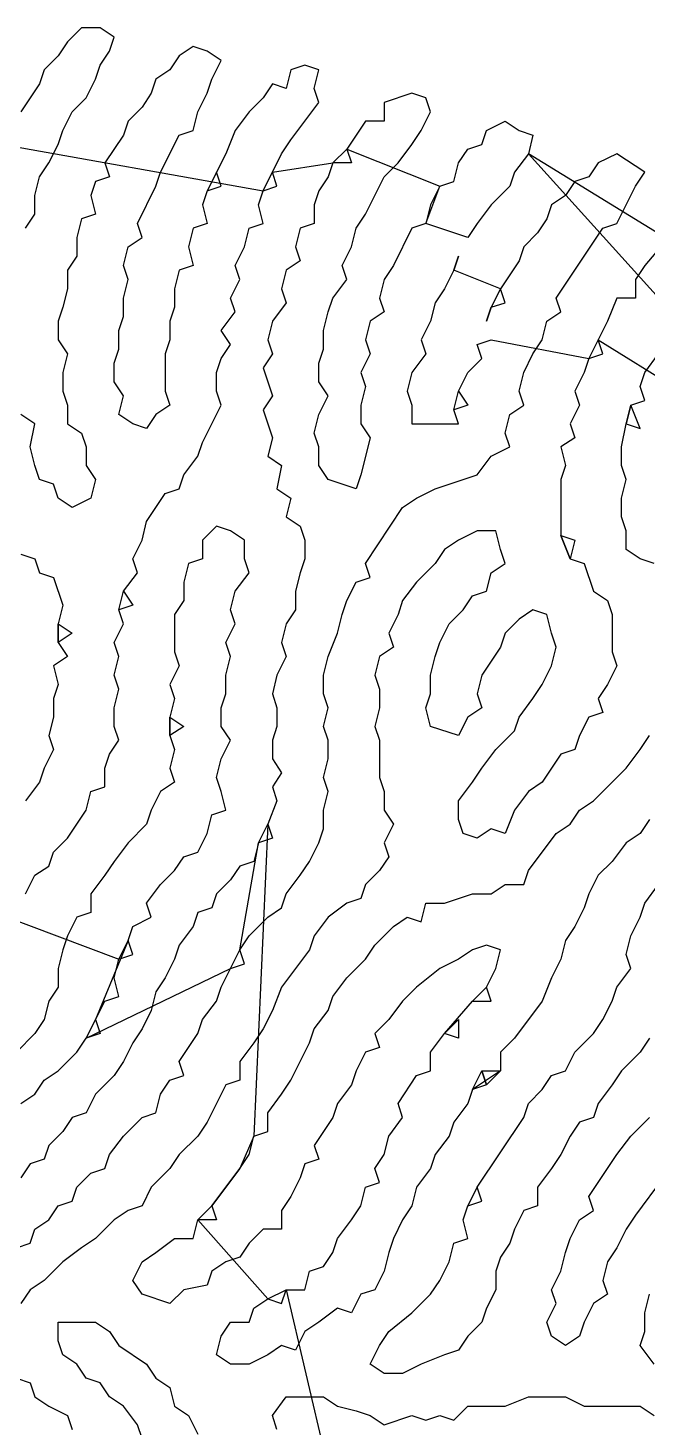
# Model space of a CAD drawing. Header units: metres. Extents: x 15 to 2853, y 44 to 1438.
# Drawn here: x 1556.5 to 1689.5, y 1083.5 to 1384 of the extents above; entities that cross this region are included whole.
import ezdxf

# ---------------------------------------------------------------- set-up
doc = ezdxf.new("R2010")
doc.units = ezdxf.units.M
doc.layers.add('Draw', color=2, linetype='CONTINUOUS')
doc.layers.add('Skip', color=1, linetype='CONTINUOUS')

msp = doc.modelspace()

# ---------------------------------------------------------------- linework, layer by layer
at = {"layer": 'draw'}
for p, q in [((1568, 1384), (1565, 1381)), ((1572, 1384), (1568, 1384)), ((1575, 1382), (1572, 1384)), ((1565, 1381), (1563, 1378)), ((1574, 1379), (1575, 1382)), ((1592, 1380), (1589, 1378)), ((1595, 1379), (1592, 1380)), ((1563, 1378), (1560, 1375)), ((1572, 1376), (1574, 1379)), ((1589, 1378), (1587, 1375)), ((1598, 1377), (1595, 1379)), ((1596, 1373), (1598, 1377)), ((1560, 1375), (1559, 1372)), ((1571, 1373), (1572, 1376)), ((1587, 1375), (1584, 1373)), ((1613, 1375), (1612, 1371)), ((1616, 1376), (1613, 1375)), ((1619, 1375), (1616, 1376)), ((1618, 1371), (1619, 1375)), ((1559, 1372), (1555, 1366)), ((1569, 1369), (1571, 1373)), ((1584, 1373), (1583, 1370)), ((1595, 1370), (1596, 1373)), ((1609, 1372), (1607, 1369)), ((1612, 1371), (1609, 1372)), ((1619, 1368), (1618, 1371)), ((1566, 1366), (1569, 1369)), ((1583, 1370), (1581, 1367)), ((1593, 1366), (1595, 1370)), ((1607, 1369), (1604, 1366)), ((1613, 1360), (1619, 1368)), ((1639, 1370), (1633, 1368)), ((1633, 1368), (1633, 1364)), ((1642, 1369), (1639, 1370)), ((1643, 1366), (1642, 1369)), ((1564, 1362), (1566, 1366)), ((1581, 1367), (1578, 1364)), ((1592, 1362), (1593, 1366)), ((1604, 1366), (1601, 1362)), ((1641, 1362), (1643, 1366)), ((1563, 1359), (1564, 1362)), ((1578, 1364), (1577, 1361)), ((1589, 1361), (1592, 1362)), ((1601, 1362), (1599, 1357)), ((1629, 1364), (1625, 1358)), ((1633, 1364), (1629, 1364)), ((1639, 1359), (1641, 1362)), ((1654, 1359), (1655, 1362)), ((1655, 1362), (1659, 1364)), ((1659, 1364), (1662, 1362)), ((1662, 1362), (1665, 1361)), ((1561, 1355), (1563, 1359)), ((1577, 1361), (1573, 1355)), ((1585, 1353), (1589, 1361)), ((1611, 1357), (1613, 1360)), ((1636, 1355), (1639, 1359)), ((1651, 1358), (1654, 1359)), ((1665, 1361), (1664, 1357)), ((1599, 1357), (1595, 1349)), ((1607, 1349), (1611, 1357)), ((1622, 1355), (1625, 1358)), ((1625, 1358), (1626, 1355)), ((1649, 1355), (1651, 1358)), ((1664, 1357), (1661, 1353)), ((1683, 1357), (1679, 1355)), ((1689, 1353), (1683, 1357)), ((1559, 1352), (1561, 1355)), ((1573, 1355), (1574, 1352)), ((1584, 1350), (1585, 1353)), ((1598, 1350), (1597, 1353)), ((1610, 1350), (1609, 1353)), ((1622, 1355), (1621, 1352)), ((1626, 1355), (1622, 1355)), ((1633, 1352), (1636, 1355)), ((1648, 1351), (1649, 1355)), ((1661, 1353), (1660, 1350)), ((1679, 1355), (1677, 1352)), ((1687, 1350), (1689, 1353)), ((1558, 1348), (1559, 1352)), ((1571, 1351), (1570, 1348)), ((1574, 1352), (1571, 1351)), ((1580, 1342), (1584, 1350)), ((1595, 1349), (1598, 1350)), ((1607, 1349), (1610, 1350)), ((1621, 1352), (1619, 1349)), ((1629, 1344), (1633, 1352)), ((1645, 1350), (1643, 1346)), ((1645, 1350), (1648, 1351)), ((1660, 1350), (1656, 1346)), ((1674, 1351), (1672, 1348)), ((1677, 1352), (1674, 1351)), ((1558, 1344), (1558, 1348)), ((1570, 1348), (1571, 1344)), ((1595, 1349), (1594, 1346)), ((1606, 1346), (1607, 1349)), ((1619, 1349), (1618, 1346)), ((1672, 1348), (1669, 1346)), ((1556, 1341), (1558, 1344)), ((1571, 1344), (1568, 1343)), ((1594, 1346), (1595, 1342)), ((1607, 1342), (1606, 1346)), ((1618, 1346), (1618, 1342)), ((1627, 1341), (1629, 1344)), ((1643, 1346), (1642, 1342)), ((1656, 1346), (1653, 1342)), ((1669, 1346), (1668, 1343)), ((1683, 1342), (1685, 1346)), ((1568, 1343), (1567, 1339)), ((1581, 1339), (1580, 1342)), ((1592, 1341), (1591, 1337)), ((1595, 1342), (1592, 1341)), ((1603, 1337), (1604, 1341)), ((1604, 1341), (1607, 1342)), ((1615, 1341), (1614, 1337)), ((1618, 1342), (1615, 1341)), ((1626, 1337), (1627, 1341)), ((1639, 1341), (1635, 1333)), ((1642, 1342), (1639, 1341)), ((1653, 1342), (1651, 1339)), ((1668, 1343), (1666, 1340)), ((1670, 1326), (1680, 1341)), ((1680, 1341), (1683, 1342)), ((1567, 1339), (1567, 1335)), ((1578, 1337), (1581, 1339)), ((1666, 1340), (1663, 1337)), ((1567, 1335), (1565, 1332)), ((1577, 1333), (1578, 1337)), ((1591, 1337), (1592, 1333)), ((1601, 1333), (1603, 1337)), ((1614, 1337), (1615, 1334)), ((1624, 1333), (1626, 1337)), ((1648, 1332), (1649, 1335)), ((1663, 1337), (1662, 1334)), ((1565, 1332), (1565, 1328)), ((1578, 1330), (1577, 1333)), ((1589, 1332), (1588, 1328)), ((1592, 1333), (1589, 1332)), ((1602, 1330), (1601, 1333)), ((1612, 1332), (1611, 1328)), ((1615, 1334), (1612, 1332)), ((1625, 1330), (1624, 1333)), ((1635, 1333), (1633, 1330)), ((1648, 1332), (1646, 1328)), ((1662, 1334), (1658, 1328)), ((1689, 1333), (1687, 1330)), ((1577, 1326), (1578, 1330)), ((1600, 1326), (1602, 1330)), ((1622, 1326), (1625, 1330)), ((1633, 1330), (1632, 1326)), ((1687, 1330), (1687, 1326)), ((1565, 1328), (1564, 1324)), ((1577, 1322), (1577, 1326)), ((1588, 1328), (1588, 1324)), ((1601, 1323), (1600, 1326)), ((1611, 1328), (1612, 1325)), ((1621, 1323), (1622, 1326)), ((1632, 1326), (1633, 1323)), ((1646, 1328), (1644, 1325)), ((1658, 1328), (1656, 1324)), ((1659, 1325), (1658, 1328)), ((1671, 1323), (1670, 1326)), ((1683, 1326), (1681, 1321)), ((1687, 1326), (1683, 1326)), ((1564, 1324), (1563, 1321)), ((1588, 1324), (1587, 1321)), ((1598, 1319), (1601, 1323)), ((1620, 1319), (1621, 1323)), ((1633, 1323), (1630, 1321)), ((1644, 1325), (1643, 1321)), ((1656, 1324), (1655, 1321)), ((1656, 1324), (1659, 1325)), ((1668, 1321), (1671, 1323)), ((1563, 1321), (1563, 1317)), ((1576, 1319), (1577, 1322)), ((1587, 1321), (1587, 1317)), ((1609, 1321), (1608, 1317)), ((1630, 1321), (1629, 1317)), ((1643, 1321), (1641, 1317)), ((1667, 1317), (1668, 1321)), ((1681, 1321), (1677, 1313)), ((1563, 1317), (1565, 1314)), ((1576, 1315), (1576, 1319)), ((1587, 1317), (1586, 1314)), ((1600, 1316), (1598, 1319)), ((1608, 1317), (1609, 1314)), ((1620, 1315), (1620, 1319)), ((1629, 1317), (1630, 1314)), ((1641, 1317), (1642, 1314)), ((1653, 1316), (1656, 1317)), ((1665, 1314), (1667, 1317)), ((1680, 1314), (1679, 1317)), ((1565, 1314), (1564, 1310)), ((1575, 1312), (1576, 1315)), ((1586, 1314), (1586, 1306)), ((1598, 1313), (1600, 1316)), ((1609, 1314), (1607, 1311)), ((1619, 1312), (1620, 1315)), ((1630, 1314), (1628, 1310)), ((1642, 1314), (1639, 1310)), ((1654, 1313), (1653, 1316)), ((1663, 1310), (1665, 1314)), ((1677, 1313), (1680, 1314)), ((1575, 1308), (1575, 1312)), ((1597, 1310), (1598, 1313)), ((1607, 1311), (1609, 1305)), ((1619, 1308), (1619, 1312)), ((1651, 1310), (1654, 1313)), ((1677, 1313), (1676, 1310)), ((1564, 1310), (1564, 1306)), ((1577, 1305), (1575, 1308)), ((1597, 1306), (1597, 1310)), ((1621, 1305), (1619, 1308)), ((1628, 1310), (1629, 1307)), ((1639, 1310), (1638, 1306)), ((1649, 1306), (1651, 1310)), ((1662, 1306), (1663, 1310)), ((1676, 1310), (1674, 1306)), ((1688, 1307), (1689, 1310)), ((1564, 1306), (1565, 1303)), ((1576, 1301), (1577, 1305)), ((1586, 1306), (1587, 1303)), ((1598, 1303), (1597, 1306)), ((1609, 1305), (1607, 1302)), ((1619, 1301), (1621, 1305)), ((1629, 1307), (1628, 1303)), ((1638, 1306), (1639, 1303)), ((1648, 1302), (1649, 1306)), ((1649, 1306), (1651, 1303)), ((1663, 1303), (1662, 1306)), ((1674, 1306), (1675, 1303)), ((1689, 1304), (1688, 1307)), ((1565, 1303), (1565, 1299)), ((1587, 1303), (1584, 1301)), ((1594, 1295), (1598, 1303)), ((1607, 1302), (1609, 1296)), ((1628, 1303), (1628, 1299)), ((1639, 1303), (1639, 1299)), ((1651, 1303), (1648, 1302)), ((1649, 1299), (1648, 1302)), ((1660, 1301), (1663, 1303)), ((1675, 1303), (1673, 1299)), ((1686, 1303), (1685, 1299)), ((1686, 1303), (1689, 1304)), ((1688, 1298), (1686, 1303)), ((1558, 1299), (1555, 1301)), ((1557, 1294), (1558, 1299)), ((1565, 1299), (1568, 1297)), ((1579, 1299), (1576, 1301)), ((1582, 1298), (1579, 1299)), ((1584, 1301), (1582, 1298)), ((1618, 1297), (1619, 1301)), ((1628, 1299), (1630, 1296)), ((1639, 1299), (1649, 1299)), ((1659, 1297), (1660, 1301)), ((1673, 1299), (1674, 1296)), ((1685, 1299), (1688, 1298)), ((1568, 1297), (1569, 1294)), ((1609, 1296), (1608, 1292)), ((1619, 1294), (1618, 1297)), ((1630, 1296), (1628, 1288)), ((1660, 1294), (1659, 1297)), ((1674, 1296), (1671, 1294)), ((1558, 1290), (1557, 1294)), ((1569, 1294), (1569, 1290)), ((1593, 1292), (1594, 1295)), ((1619, 1290), (1619, 1294)), ((1656, 1292), (1660, 1294)), ((1671, 1294), (1672, 1290)), ((1684, 1290), (1684, 1294)), ((1559, 1287), (1558, 1290)), ((1569, 1290), (1571, 1287)), ((1590, 1288), (1593, 1292)), ((1608, 1292), (1611, 1290)), ((1611, 1290), (1610, 1285)), ((1621, 1287), (1619, 1290)), ((1653, 1288), (1656, 1292)), ((1672, 1290), (1671, 1287)), ((1685, 1287), (1684, 1290)), ((1562, 1286), (1559, 1287)), ((1571, 1287), (1570, 1283)), ((1589, 1285), (1590, 1288)), ((1627, 1285), (1621, 1287)), ((1628, 1288), (1627, 1285)), ((1644, 1285), (1653, 1288)), ((1671, 1287), (1671, 1275)), ((1684, 1283), (1685, 1287)), ((1563, 1283), (1562, 1286)), ((1582, 1278), (1586, 1284)), ((1586, 1284), (1589, 1285)), ((1610, 1285), (1613, 1283)), ((1640, 1283), (1644, 1285)), ((1566, 1281), (1563, 1283)), ((1570, 1283), (1566, 1281)), ((1613, 1283), (1612, 1279)), ((1629, 1269), (1637, 1281)), ((1637, 1281), (1640, 1283)), ((1684, 1279), (1684, 1283)), ((1581, 1274), (1582, 1278)), ((1612, 1279), (1615, 1277)), ((1685, 1276), (1684, 1279)), ((1597, 1277), (1594, 1274)), ((1600, 1276), (1597, 1277)), ((1603, 1274), (1600, 1276)), ((1615, 1277), (1616, 1274)), ((1653, 1276), (1649, 1274)), ((1657, 1276), (1653, 1276)), ((1658, 1272), (1657, 1276)), ((1671, 1275), (1674, 1274)), ((1673, 1270), (1671, 1275)), ((1685, 1272), (1685, 1276)), ((1579, 1270), (1581, 1274)), ((1594, 1274), (1594, 1270)), ((1603, 1270), (1603, 1274)), ((1616, 1274), (1616, 1270)), ((1646, 1272), (1644, 1269)), ((1649, 1274), (1646, 1272)), ((1659, 1269), (1658, 1272)), ((1674, 1274), (1673, 1270)), ((1688, 1270), (1685, 1272)), ((1555, 1271), (1558, 1270)), ((1558, 1270), (1559, 1267)), ((1580, 1267), (1579, 1270)), ((1591, 1269), (1590, 1265)), ((1594, 1270), (1591, 1269)), ((1604, 1267), (1603, 1270)), ((1616, 1270), (1615, 1267)), ((1630, 1266), (1629, 1269)), ((1656, 1267), (1659, 1269)), ((1673, 1270), (1676, 1269)), ((1676, 1269), (1678, 1263)), ((1691, 1269), (1688, 1270)), ((1559, 1267), (1562, 1266)), ((1562, 1266), (1564, 1260)), ((1577, 1263), (1580, 1267)), ((1601, 1263), (1604, 1267)), ((1615, 1267), (1614, 1263)), ((1627, 1265), (1630, 1266)), ((1655, 1263), (1656, 1267)), ((1576, 1259), (1577, 1263)), ((1577, 1263), (1579, 1260)), ((1590, 1265), (1590, 1261)), ((1600, 1259), (1601, 1263)), ((1614, 1263), (1614, 1259)), ((1625, 1261), (1627, 1265)), ((1640, 1265), (1637, 1261)), ((1652, 1262), (1655, 1263)), ((1678, 1263), (1681, 1261)), ((1564, 1260), (1563, 1256)), ((1579, 1260), (1576, 1259)), ((1590, 1261), (1588, 1258)), ((1624, 1258), (1625, 1261)), ((1637, 1261), (1636, 1258)), ((1650, 1259), (1652, 1262)), ((1681, 1261), (1682, 1258)), ((1577, 1256), (1576, 1259)), ((1588, 1258), (1588, 1250)), ((1601, 1256), (1600, 1259)), ((1614, 1259), (1612, 1256)), ((1623, 1254), (1624, 1258)), ((1636, 1258), (1634, 1254)), ((1647, 1256), (1650, 1259)), ((1662, 1257), (1659, 1254)), ((1665, 1259), (1662, 1257)), ((1668, 1258), (1665, 1259)), ((1669, 1254), (1668, 1258)), ((1682, 1258), (1682, 1250)), ((1563, 1256), (1566, 1254)), ((1563, 1252), (1563, 1256)), ((1566, 1254), (1563, 1252)), ((1575, 1252), (1577, 1256)), ((1599, 1252), (1601, 1256)), ((1612, 1256), (1611, 1252)), ((1634, 1254), (1635, 1251)), ((1645, 1252), (1647, 1256)), ((1659, 1254), (1658, 1251)), ((1670, 1251), (1669, 1254)), ((1563, 1252), (1565, 1249)), ((1576, 1249), (1575, 1252)), ((1600, 1249), (1599, 1252)), ((1611, 1252), (1612, 1249)), ((1635, 1251), (1632, 1249)), ((1644, 1249), (1645, 1252)), ((1658, 1251), (1654, 1245)), ((1669, 1247), (1670, 1251)), ((1565, 1249), (1562, 1247)), ((1575, 1245), (1576, 1249)), ((1588, 1250), (1589, 1247)), ((1599, 1245), (1600, 1249)), ((1612, 1249), (1610, 1245)), ((1620, 1245), (1621, 1249)), ((1632, 1249), (1631, 1245)), ((1643, 1245), (1644, 1249)), ((1682, 1250), (1683, 1247)), ((1562, 1247), (1563, 1243)), ((1576, 1242), (1575, 1245)), ((1589, 1247), (1587, 1243)), ((1599, 1241), (1599, 1245)), ((1610, 1245), (1609, 1241)), ((1620, 1241), (1620, 1245)), ((1631, 1245), (1632, 1242)), ((1643, 1241), (1643, 1245)), ((1654, 1245), (1653, 1241)), ((1667, 1243), (1669, 1247)), ((1683, 1247), (1681, 1243)), ((1563, 1243), (1562, 1240)), ((1575, 1238), (1576, 1242)), ((1587, 1243), (1588, 1240)), ((1632, 1242), (1632, 1238)), ((1665, 1240), (1667, 1243)), ((1681, 1243), (1679, 1240)), ((1562, 1240), (1562, 1236)), ((1588, 1240), (1587, 1236)), ((1598, 1238), (1599, 1241)), ((1609, 1241), (1610, 1238)), ((1621, 1238), (1620, 1241)), ((1642, 1238), (1643, 1241)), ((1653, 1241), (1654, 1238)), ((1662, 1236), (1665, 1240)), ((1679, 1240), (1680, 1237)), ((1562, 1236), (1561, 1232)), ((1575, 1234), (1575, 1238)), ((1587, 1236), (1590, 1234)), ((1587, 1232), (1587, 1236)), ((1598, 1234), (1598, 1238)), ((1610, 1238), (1610, 1234)), ((1620, 1234), (1621, 1238)), ((1632, 1238), (1631, 1234)), ((1643, 1234), (1642, 1238)), ((1651, 1236), (1649, 1232)), ((1654, 1238), (1651, 1236)), ((1661, 1233), (1662, 1236)), ((1677, 1236), (1675, 1232)), ((1680, 1237), (1677, 1236)), ((1576, 1231), (1575, 1234)), ((1590, 1234), (1587, 1232)), ((1600, 1231), (1598, 1234)), ((1610, 1234), (1609, 1231)), ((1621, 1231), (1620, 1234)), ((1631, 1234), (1632, 1231)), ((1649, 1232), (1643, 1234)), ((1657, 1229), (1661, 1233)), ((1561, 1232), (1562, 1229)), ((1574, 1228), (1576, 1231)), ((1587, 1232), (1588, 1229)), ((1598, 1227), (1600, 1231)), ((1609, 1231), (1609, 1227)), ((1621, 1227), (1621, 1231)), ((1632, 1231), (1632, 1223)), ((1675, 1232), (1674, 1229)), ((1688, 1229), (1690, 1232)), ((1562, 1229), (1560, 1225)), ((1573, 1225), (1574, 1228)), ((1588, 1229), (1587, 1225)), ((1597, 1223), (1598, 1227)), ((1609, 1227), (1611, 1224)), ((1620, 1223), (1621, 1227)), ((1654, 1225), (1657, 1229)), ((1671, 1228), (1667, 1222)), ((1674, 1229), (1671, 1228)), ((1685, 1225), (1688, 1229)), ((1560, 1225), (1559, 1222)), ((1573, 1221), (1573, 1225)), ((1587, 1225), (1588, 1222)), ((1611, 1224), (1609, 1221)), ((1652, 1222), (1654, 1225)), ((1678, 1218), (1685, 1225)), ((1559, 1222), (1556, 1218)), ((1570, 1220), (1573, 1221)), ((1588, 1222), (1585, 1220)), ((1598, 1220), (1597, 1223)), ((1609, 1221), (1610, 1218)), ((1621, 1220), (1620, 1223)), ((1632, 1223), (1633, 1220)), ((1649, 1218), (1652, 1222)), ((1667, 1222), (1664, 1220)), ((1569, 1216), (1570, 1220)), ((1585, 1220), (1583, 1216)), ((1599, 1216), (1598, 1220)), ((1610, 1218), (1608, 1213)), ((1633, 1220), (1633, 1216)), ((1649, 1214), (1649, 1218)), ((1664, 1220), (1661, 1216)), ((1675, 1216), (1678, 1218)), ((1565, 1210), (1569, 1216)), ((1583, 1216), (1582, 1213)), ((1595, 1211), (1596, 1215)), ((1596, 1215), (1599, 1216)), ((1620, 1212), (1620, 1216)), ((1633, 1216), (1635, 1213)), ((1661, 1216), (1659, 1211)), ((1673, 1213), (1675, 1216)), ((1582, 1213), (1578, 1209)), ((1606, 1209), (1608, 1213)), ((1608, 1213), (1609, 1210)), ((1619, 1209), (1620, 1212)), ((1635, 1213), (1633, 1209)), ((1650, 1211), (1649, 1214)), ((1656, 1212), (1653, 1210)), ((1659, 1211), (1656, 1212)), ((1670, 1211), (1673, 1213)), ((1690, 1214), (1688, 1211)), ((1562, 1207), (1565, 1210)), ((1578, 1209), (1575, 1205)), ((1593, 1207), (1595, 1211)), ((1606, 1209), (1605, 1205)), ((1609, 1210), (1606, 1209)), ((1617, 1205), (1619, 1209)), ((1633, 1209), (1634, 1206)), ((1653, 1210), (1650, 1211)), ((1664, 1203), (1670, 1211)), ((1685, 1209), (1682, 1205)), ((1688, 1211), (1685, 1209)), ((1561, 1204), (1562, 1207)), ((1588, 1203), (1590, 1206)), ((1590, 1206), (1593, 1207)), ((1634, 1206), (1632, 1203)), ((1556, 1198), (1558, 1202)), ((1558, 1202), (1561, 1204)), ((1573, 1202), (1570, 1198)), ((1575, 1205), (1573, 1202)), ((1585, 1200), (1588, 1203)), ((1602, 1204), (1600, 1201)), ((1605, 1205), (1602, 1204)), ((1612, 1198), (1615, 1202)), ((1615, 1202), (1617, 1205)), ((1632, 1203), (1629, 1200)), ((1663, 1200), (1664, 1203)), ((1679, 1202), (1677, 1198)), ((1682, 1205), (1679, 1202)), ((1582, 1196), (1585, 1200)), ((1600, 1201), (1597, 1198)), ((1629, 1200), (1628, 1197)), ((1656, 1198), (1659, 1200)), ((1659, 1200), (1663, 1200)), ((1689, 1196), (1692, 1200)), ((1570, 1198), (1570, 1194)), ((1583, 1193), (1582, 1196)), ((1597, 1198), (1596, 1195)), ((1611, 1195), (1612, 1198)), ((1625, 1196), (1621, 1193)), ((1628, 1197), (1625, 1196)), ((1641, 1192), (1642, 1196)), ((1642, 1196), (1646, 1196)), ((1646, 1196), (1652, 1198)), ((1652, 1198), (1656, 1198)), ((1677, 1198), (1676, 1195)), ((1688, 1193), (1689, 1196)), ((1567, 1193), (1565, 1189)), ((1570, 1194), (1567, 1193)), ((1579, 1191), (1583, 1193)), ((1593, 1194), (1592, 1191)), ((1596, 1195), (1593, 1194)), ((1604, 1189), (1608, 1193)), ((1608, 1193), (1611, 1195)), ((1621, 1193), (1618, 1189)), ((1635, 1191), (1638, 1193)), ((1638, 1193), (1641, 1192)), ((1676, 1195), (1674, 1191)), ((1686, 1189), (1688, 1193)), ((1578, 1188), (1579, 1191)), ((1592, 1191), (1589, 1187)), ((1631, 1187), (1635, 1191)), ((1674, 1191), (1672, 1188)), ((1565, 1189), (1564, 1186)), ((1576, 1184), (1578, 1188)), ((1579, 1185), (1578, 1188)), ((1589, 1187), (1588, 1184)), ((1602, 1186), (1604, 1189)), ((1618, 1189), (1617, 1186)), ((1629, 1184), (1631, 1187)), ((1655, 1187), (1652, 1186)), ((1658, 1186), (1655, 1187)), ((1672, 1188), (1671, 1184)), ((1685, 1185), (1686, 1189)), ((1564, 1186), (1563, 1182)), ((1575, 1180), (1576, 1184)), ((1576, 1184), (1579, 1185)), ((1588, 1184), (1586, 1180)), ((1598, 1178), (1602, 1186)), ((1603, 1183), (1602, 1186)), ((1617, 1186), (1611, 1178)), ((1625, 1180), (1629, 1184)), ((1649, 1184), (1645, 1182)), ((1652, 1186), (1649, 1184)), ((1657, 1182), (1658, 1186)), ((1671, 1184), (1669, 1180)), ((1686, 1182), (1685, 1185)), ((1563, 1182), (1563, 1178)), ((1600, 1182), (1603, 1183)), ((1645, 1182), (1640, 1178)), ((1655, 1178), (1657, 1182)), ((1683, 1178), (1686, 1182)), ((1563, 1178), (1561, 1175)), ((1576, 1176), (1575, 1180)), ((1586, 1180), (1584, 1177)), ((1597, 1175), (1598, 1178)), ((1611, 1178), (1609, 1173)), ((1622, 1176), (1625, 1180)), ((1640, 1178), (1637, 1175)), ((1655, 1178), (1652, 1175)), ((1656, 1175), (1655, 1178)), ((1682, 1175), (1683, 1178)), ((1561, 1175), (1560, 1171)), ((1569, 1167), (1573, 1175)), ((1573, 1175), (1576, 1176)), ((1584, 1177), (1583, 1173)), ((1594, 1171), (1597, 1175)), ((1621, 1173), (1622, 1176)), ((1637, 1175), (1634, 1171)), ((1652, 1175), (1656, 1175)), ((1667, 1175), (1661, 1167)), ((1680, 1171), (1682, 1175)), ((1583, 1173), (1581, 1169)), ((1609, 1173), (1607, 1169)), ((1618, 1169), (1621, 1173)), ((1560, 1171), (1558, 1168)), ((1571, 1171), (1572, 1168)), ((1581, 1169), (1579, 1166)), ((1593, 1168), (1594, 1171)), ((1607, 1169), (1605, 1166)), ((1617, 1166), (1618, 1169)), ((1634, 1171), (1631, 1168)), ((1646, 1168), (1649, 1171)), ((1649, 1171), (1649, 1167)), ((1678, 1168), (1680, 1171)), ((1558, 1168), (1554, 1164)), ((1567, 1164), (1569, 1167)), ((1572, 1168), (1569, 1167)), ((1579, 1166), (1577, 1162)), ((1589, 1162), (1593, 1168)), ((1605, 1166), (1602, 1162)), ((1631, 1168), (1632, 1165)), ((1649, 1167), (1646, 1168)), ((1661, 1167), (1658, 1164)), ((1674, 1164), (1678, 1168)), ((1690, 1167), (1688, 1164)), ((1563, 1160), (1567, 1164)), ((1629, 1164), (1627, 1160)), ((1632, 1165), (1629, 1164)), ((1643, 1160), (1643, 1164)), ((1658, 1164), (1658, 1160)), ((1672, 1160), (1674, 1164)), ((1688, 1164), (1684, 1160)), ((1560, 1158), (1563, 1160)), ((1577, 1162), (1575, 1159)), ((1590, 1159), (1589, 1162)), ((1602, 1162), (1602, 1158)), ((1613, 1158), (1615, 1162)), ((1627, 1160), (1626, 1157)), ((1640, 1159), (1643, 1160)), ((1652, 1156), (1654, 1160)), ((1654, 1160), (1655, 1157)), ((1654, 1160), (1658, 1160)), ((1658, 1160), (1655, 1157)), ((1669, 1159), (1672, 1160)), ((1684, 1160), (1682, 1157)), ((1558, 1155), (1560, 1158)), ((1575, 1159), (1571, 1155)), ((1585, 1155), (1587, 1158)), ((1587, 1158), (1590, 1159)), ((1599, 1157), (1595, 1149)), ((1602, 1158), (1599, 1157)), ((1611, 1155), (1613, 1158)), ((1626, 1157), (1623, 1153)), ((1636, 1153), (1640, 1159)), ((1655, 1157), (1652, 1156)), ((1667, 1156), (1669, 1159)), ((1682, 1157), (1679, 1153)), ((1555, 1153), (1558, 1155)), ((1571, 1155), (1569, 1151)), ((1584, 1151), (1585, 1155)), ((1608, 1151), (1611, 1155)), ((1652, 1156), (1651, 1153)), ((1664, 1153), (1667, 1156)), ((1569, 1151), (1566, 1150)), ((1581, 1150), (1584, 1151)), ((1608, 1147), (1608, 1151)), ((1623, 1153), (1622, 1150)), ((1637, 1150), (1636, 1153)), ((1651, 1153), (1648, 1149)), ((1663, 1150), (1664, 1153)), ((1679, 1153), (1678, 1150)), ((1566, 1150), (1564, 1147)), ((1577, 1146), (1581, 1150)), ((1595, 1149), (1593, 1146)), ((1622, 1150), (1618, 1144)), ((1634, 1146), (1637, 1150)), ((1648, 1149), (1647, 1146)), ((1653, 1135), (1663, 1150)), ((1675, 1149), (1673, 1146)), ((1678, 1150), (1675, 1149)), ((1686, 1146), (1690, 1150)), ((1564, 1147), (1561, 1144)), ((1574, 1142), (1577, 1146)), ((1593, 1146), (1589, 1142)), ((1605, 1146), (1602, 1139)), ((1604, 1142), (1605, 1146)), ((1605, 1146), (1608, 1147)), ((1633, 1142), (1634, 1146)), ((1647, 1146), (1644, 1142)), ((1673, 1146), (1671, 1142)), ((1683, 1142), (1686, 1146)), ((1561, 1144), (1560, 1141)), ((1573, 1139), (1574, 1142)), ((1589, 1142), (1587, 1139)), ((1602, 1139), (1604, 1142)), ((1618, 1144), (1619, 1141)), ((1631, 1139), (1633, 1142)), ((1644, 1142), (1643, 1139)), ((1671, 1142), (1669, 1139)), ((1677, 1133), (1683, 1142)), ((1557, 1140), (1555, 1137)), ((1560, 1141), (1557, 1140)), ((1570, 1138), (1573, 1139)), ((1587, 1139), (1583, 1135)), ((1616, 1140), (1615, 1137)), ((1619, 1141), (1616, 1140)), ((1632, 1136), (1631, 1139)), ((1643, 1139), (1640, 1135)), ((1567, 1135), (1570, 1138)), ((1615, 1137), (1613, 1133)), ((1629, 1135), (1632, 1136)), ((1693, 1137), (1687, 1129)), ((1566, 1132), (1567, 1135)), ((1583, 1135), (1581, 1131)), ((1596, 1131), (1599, 1135)), ((1613, 1133), (1611, 1130)), ((1628, 1131), (1629, 1135)), ((1640, 1135), (1639, 1131)), ((1653, 1135), (1651, 1131)), ((1654, 1132), (1653, 1135)), ((1666, 1135), (1666, 1131)), ((1678, 1130), (1677, 1133)), ((1561, 1128), (1563, 1131)), ((1563, 1131), (1566, 1132)), ((1578, 1130), (1575, 1128)), ((1581, 1131), (1578, 1130)), ((1593, 1128), (1596, 1131)), ((1596, 1131), (1597, 1128)), ((1626, 1128), (1628, 1131)), ((1639, 1131), (1637, 1128)), ((1650, 1128), (1651, 1131)), ((1651, 1131), (1654, 1132)), ((1663, 1130), (1661, 1126)), ((1666, 1131), (1663, 1130)), ((1675, 1128), (1678, 1130)), ((1558, 1126), (1561, 1128)), ((1575, 1128), (1571, 1124)), ((1592, 1124), (1593, 1128)), ((1597, 1128), (1593, 1128)), ((1623, 1124), (1626, 1128)), ((1637, 1128), (1635, 1124)), ((1651, 1124), (1650, 1128)), ((1673, 1124), (1675, 1128)), ((1687, 1129), (1685, 1126)), ((1557, 1123), (1558, 1126)), ((1571, 1124), (1568, 1122)), ((1584, 1121), (1588, 1124)), ((1588, 1124), (1592, 1124)), ((1607, 1126), (1604, 1123)), ((1611, 1126), (1607, 1126)), ((1622, 1121), (1623, 1124)), ((1635, 1124), (1634, 1121)), ((1648, 1123), (1651, 1124)), ((1661, 1126), (1660, 1123)), ((1672, 1121), (1673, 1124)), ((1554, 1122), (1557, 1123)), ((1568, 1122), (1564, 1119)), ((1581, 1119), (1584, 1121)), ((1604, 1123), (1602, 1120)), ((1620, 1118), (1622, 1121)), ((1634, 1121), (1633, 1117)), ((1647, 1119), (1648, 1123)), ((1660, 1123), (1658, 1120)), ((1671, 1117), (1672, 1121)), ((1683, 1122), (1681, 1119)), ((1564, 1119), (1560, 1115)), ((1579, 1115), (1581, 1119)), ((1599, 1119), (1596, 1117)), ((1602, 1120), (1599, 1119)), ((1617, 1117), (1620, 1118)), ((1645, 1115), (1647, 1119)), ((1658, 1120), (1657, 1117)), ((1681, 1119), (1680, 1115)), ((1560, 1115), (1557, 1113)), ((1581, 1112), (1579, 1115)), ((1596, 1117), (1595, 1114)), ((1616, 1113), (1617, 1117)), ((1633, 1117), (1631, 1113)), ((1643, 1112), (1645, 1115)), ((1657, 1117), (1657, 1113)), ((1669, 1113), (1671, 1117)), ((1680, 1115), (1681, 1112)), ((1557, 1113), (1555, 1110)), ((1587, 1110), (1581, 1112)), ((1590, 1113), (1587, 1110)), ((1595, 1114), (1590, 1113)), ((1608, 1111), (1612, 1113)), ((1611, 1110), (1612, 1113)), ((1612, 1113), (1616, 1113)), ((1628, 1112), (1626, 1108)), ((1631, 1113), (1628, 1112)), ((1639, 1108), (1643, 1112)), ((1657, 1113), (1655, 1109)), ((1670, 1110), (1669, 1113)), ((1681, 1112), (1678, 1110)), ((1689, 1108), (1690, 1112)), ((1604, 1106), (1605, 1109)), ((1605, 1109), (1608, 1111)), ((1608, 1111), (1611, 1110)), ((1623, 1109), (1619, 1106)), ((1626, 1108), (1623, 1109)), ((1655, 1109), (1654, 1106)), ((1668, 1106), (1670, 1110)), ((1678, 1110), (1676, 1106)), ((1563, 1102), (1563, 1106)), ((1563, 1106), (1571, 1106)), ((1571, 1106), (1574, 1104)), ((1598, 1103), (1600, 1106)), ((1600, 1106), (1604, 1106)), ((1619, 1106), (1616, 1104)), ((1654, 1106), (1651, 1103)), ((1669, 1103), (1668, 1106)), ((1676, 1106), (1675, 1103)), ((1689, 1104), (1689, 1108)), ((1574, 1104), (1576, 1101)), ((1597, 1099), (1598, 1103)), ((1616, 1104), (1614, 1100)), ((1632, 1101), (1634, 1104)), ((1651, 1103), (1649, 1100)), ((1672, 1101), (1669, 1103)), ((1675, 1103), (1672, 1101)), ((1688, 1101), (1689, 1104)), ((1564, 1099), (1563, 1102)), ((1576, 1101), (1582, 1097)), ((1611, 1101), (1608, 1099)), ((1614, 1100), (1611, 1101)), ((1649, 1100), (1646, 1099)), ((1691, 1097), (1688, 1101)), ((1567, 1097), (1564, 1099)), ((1569, 1094), (1567, 1097)), ((1582, 1097), (1584, 1094)), ((1600, 1097), (1597, 1099)), ((1604, 1097), (1600, 1097)), ((1608, 1099), (1604, 1097)), ((1633, 1095), (1630, 1097)), ((1641, 1097), (1637, 1095)), ((1646, 1099), (1641, 1097)), ((1554, 1094), (1557, 1093)), ((1572, 1093), (1569, 1094)), ((1584, 1094), (1587, 1092)), ((1637, 1095), (1633, 1095)), ((1557, 1093), (1558, 1090)), ((1574, 1090), (1572, 1093)), ((1587, 1092), (1588, 1088)), ((1558, 1090), (1561, 1088)), ((1561, 1088), (1565, 1086)), ((1577, 1088), (1574, 1090)), ((1580, 1084), (1577, 1088)), ((1588, 1088), (1591, 1086)), ((1609, 1086), (1612, 1090)), ((1612, 1090), (1620, 1090)), ((1620, 1090), (1623, 1088)), ((1623, 1088), (1627, 1087)), ((1648, 1085), (1651, 1088)), ((1651, 1088), (1659, 1088)), ((1659, 1088), (1664, 1090)), ((1664, 1090), (1672, 1090)), ((1672, 1090), (1676, 1088)), ((1676, 1088), (1688, 1088)), ((1688, 1088), (1691, 1086)), ((1565, 1086), (1566, 1083)), ((1591, 1086), (1593, 1082)), ((1610, 1083), (1609, 1086)), ((1627, 1087), (1630, 1086)), ((1630, 1086), (1633, 1084)), ((1633, 1084), (1639, 1086)), ((1639, 1086), (1642, 1085)), ((1642, 1085), (1645, 1086)), ((1645, 1086), (1648, 1085)), ((1581, 1081), (1580, 1084))]:
    msp.add_line(p, q, dxfattribs=at)
at = {"layer": 'skip'}
for p, q in [((1489, 1370), (1607, 1349)), ((1625, 1358), (1645, 1350)), ((1703, 1333), (1664, 1357)), ((1664, 1357), (2045, 935)), ((1597, 1353), (1595, 1349)), ((1609, 1353), (1622, 1355)), ((1642, 1342), (1645, 1350)), ((1685, 1346), (1687, 1350)), ((1651, 1339), (1642, 1342)), ((1695, 1340), (1689, 1333)), ((1649, 1335), (1648, 1332)), ((1658, 1328), (1648, 1332)), ((1612, 1325), (1609, 1321)), ((1655, 1321), (1656, 1324)), ((1656, 1317), (1677, 1313)), ((1679, 1317), (1700, 1304)), ((1689, 1310), (1692, 1314)), ((1648, 1302), (1649, 1306)), ((1685, 1299), (1686, 1303)), ((1684, 1294), (1685, 1299)), ((1671, 1275), (1673, 1270)), ((1644, 1269), (1640, 1265)), ((1576, 1259), (1577, 1263)), ((1563, 1256), (1563, 1252)), ((1621, 1249), (1623, 1254)), ((1587, 1236), (1587, 1232)), ((1620, 1216), (1621, 1220)), ((1499, 1213), (1576, 1184)), ((1608, 1213), (1605, 1146)), ((1602, 1186), (1606, 1209)), ((1578, 1188), (1571, 1171)), ((1569, 1167), (1600, 1182)), ((1652, 1175), (1655, 1178)), ((1669, 1180), (1667, 1175)), ((1646, 1168), (1652, 1175)), ((1615, 1162), (1617, 1166)), ((1643, 1164), (1646, 1168)), ((1658, 1160), (1652, 1156)), ((1655, 1157), (1654, 1160)), ((1602, 1139), (1596, 1131)), ((1599, 1135), (1602, 1139)), ((1669, 1139), (1666, 1135)), ((1651, 1131), (1653, 1135)), ((1611, 1130), (1611, 1126)), ((1593, 1128), (1608, 1111)), ((1685, 1126), (1683, 1122)), ((1612, 1113), (1627, 1049)), ((1634, 1104), (1639, 1108)), ((1630, 1097), (1632, 1101))]:
    msp.add_line(p, q, dxfattribs=at)

doc.saveas('drawing.dxf')
